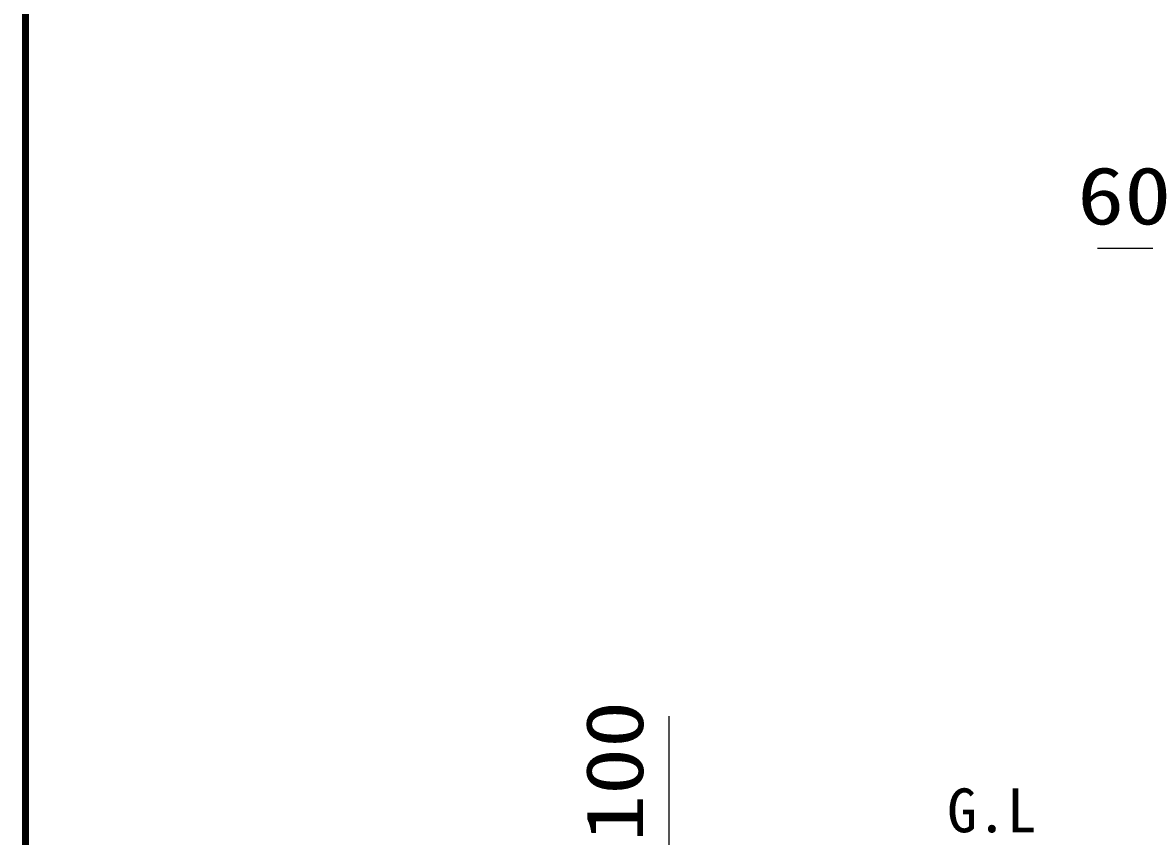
# Model space of a CAD drawing. Units: millimetres, scale not verified. Extents: x -8093 to 8093, y -5792 to 5792.
# Drawn here: x -8093 to -6405, y -1288 to -64 of the extents above; entities that cross this region are included whole.
import ezdxf
from ezdxf.enums import TextEntityAlignment as Align

# ---------------------------------------------------------------- set-up
doc = ezdxf.new("R2010")
doc.units = ezdxf.units.MM
doc.header["$LTSCALE"] = 30
for name, color, linetype, lineweight in [('0-0_Axis_waku', 7, 'Continuous', 25), ('0-3_00クル-フ-1機器', 2, 'Continuous', 25), ('0-4_00クル-フ-6寸法', 132, 'Continuous', 25)]:
    doc.layers.add(name, color=color, linetype=linetype, lineweight=lineweight)
doc.styles.add('ＭＳ ゴシック', font='')
doc.styles.get('ＭＳ ゴシック').set_extended_font_data('MS Gothic')

msp = doc.modelspace()

# ---------------------------------------------------------------- linework, layer by layer
at = {"layer": '0-0_Axis_waku'}
for p, q in [((-8093.4, 5792.4), (-8093.4, -5792.4)), ((-8092.8, 5791.8), (-8092.8, -5791.8)), ((-8092.2, 5791.2), (-8092.2, -5791.2)), ((-8091.6, 5790.6), (-8091.6, -5790.6)), ((-8091, 5790), (-8091, -5790)), ((-8090.4, 5789.4), (-8090.4, -5789.4)), ((-8089.8, 5788.8), (-8089.8, -5788.8)), ((-8089.2, 5788.2), (-8089.2, -5788.2)), ((-8088.6, 5787.6), (-8088.6, -5787.6)), ((-8088, 5787), (-8088, -5787)), ((-8087.4, 5786.4), (-8087.4, -5786.4)), ((-8086.8, 5785.8), (-8086.8, -5785.8)), ((-8086.2, 5785.2), (-8086.2, -5785.2)), ((-8085.6, 5784.6), (-8085.6, -5784.6)), ((-8085, 5784), (-8085, -5784))]:
    msp.add_line(p, q, dxfattribs=at)
at = {"layer": '0-4_00クル-フ-6寸法', "color": 4}
for p, q in [((-6362.91, -403.43), (-6475.84, -403.43)), ((-7120.19, -1307.59), (-7120.19, -1106.65))]:
    msp.add_line(p, q, dxfattribs=at)

# ---------------------------------------------------------------- texts
at = {"layer": '0-3_00クル-フ-1機器', "color": 4, "style": 'ＭＳ ゴシック'}
msp.add_text('G.L', height=65.98, dxfattribs=at).set_placement((-6702.11, -1301.22), align=Align.BOTTOM_LEFT)
at = {"layer": '0-4_00クル-フ-6寸法', "color": 3, "style": 'ＭＳ ゴシック', "width": 1.2}
msp.add_text('60', height=86.66, dxfattribs=at).set_placement((-6506.31, -393.39), align=Align.BOTTOM_LEFT)
msp.add_text('100', height=86.66, rotation=90, dxfattribs=at).set_placement((-7133.45, -1295.98), align=Align.BOTTOM_LEFT)

doc.saveas('drawing.dxf')
